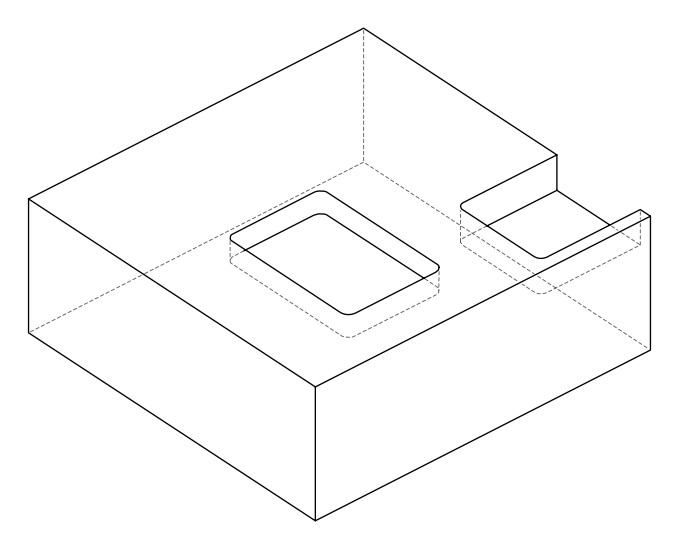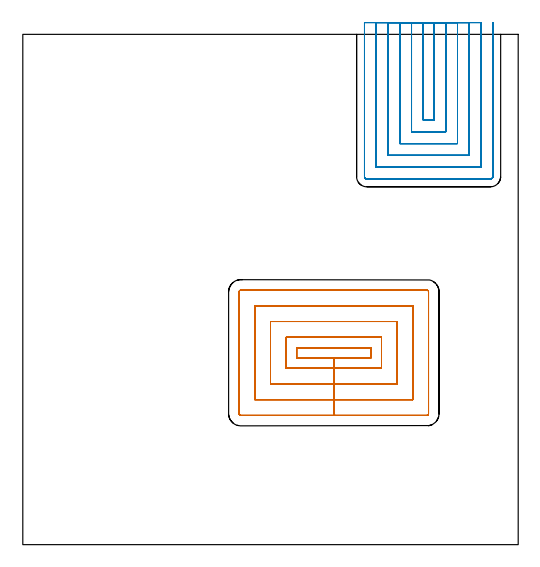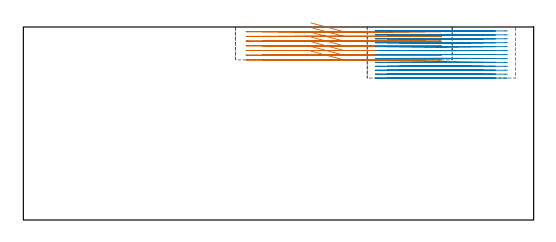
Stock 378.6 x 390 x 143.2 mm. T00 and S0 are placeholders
(PLAN: 2 operations, 1 tool changes, 75.3 min)
(1 MILL_RECTANGULAR_POCKET | POCKET_RECTANGULAR_STRAIGHT | UGT0201_008 | Follow Part, ap 4, ae 75% | 22.01 min | 436510 mm3)
(2 MILL_SLOT | SLOT_PARTIAL_RECTANGULAR | NXT0201_011 | Follow Part, ap 3, ae 75% | 53.32 min | 485171 mm3)
(TOOL UGT0201_008 | End Mill 16 mm | D16 FL32 Z4)
(TOOL NXT0201_011 | ENDMILL 12mm [2P460-1200-NA 1630] | D12 FL38 Z6)
(OP 1 MILL_RECTANGULAR_POCKET)
G17 G21 G94 G90
T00 M6
G54
G17 G0 G90 X213.495 Y142.8 S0 M3
G43 Z153.2 H0
Z146.2
G94 G1 X237.7 Z139.714 F250.
X266.1 F500.
Y150.5
X209.3
Y142.8
X237.7
Y134.8
X274.1
Y158.5
X201.3
Y134.8
X237.7
Y122.8
X286.1
Y170.5
X189.3
Y122.8
X237.7
Y110.8
X298.1
Y182.5
X177.3
Y110.8
X237.7
Y98.8
X308.8
G3 X310.1 Y100.1 R1.3
G1 Y193.2
G3 X308.8 Y194.5 R1.3
G1 X166.6
G3 X165.3 Y193.2 R1.3
G1 Y100.1
G3 X166.6 Y98.8 R1.3
G1 X237.7
X238.7
G0 X213.495 Y142.8 Z142.714
G1 X237.7 Z136.228 F250.
X266.1 F500.
Y150.5
X209.3
Y142.8
X237.7
Y134.8
X274.1
Y158.5
X201.3
Y134.8
X237.7
Y122.8
X286.1
Y170.5
X189.3
Y122.8
X237.7
Y110.8
X298.1
Y182.5
X177.3
Y110.8
X237.7
Y98.8
X308.8
G3 X310.1 Y100.1 R1.3
G1 Y193.2
G3 X308.8 Y194.5 R1.3
G1 X166.6
G3 X165.3 Y193.2 R1.3
G1 Y100.1
G3 X166.6 Y98.8 R1.3
G1 X237.7
X238.7
G0 X213.495 Y142.8 Z139.228
G1 X237.7 Z132.743 F250.
X266.1 F500.
Y150.5
X209.3
Y142.8
X237.7
Y134.8
X274.1
Y158.5
X201.3
Y134.8
X237.7
Y122.8
X286.1
Y170.5
X189.3
Y122.8
X237.7
Y110.8
X298.1
Y182.5
X177.3
Y110.8
X237.7
Y98.8
X308.8
G3 X310.1 Y100.1 R1.3
G1 Y193.2
G3 X308.8 Y194.5 R1.3
G1 X166.6
G3 X165.3 Y193.2 R1.3
G1 Y100.1
G3 X166.6 Y98.8 R1.3
G1 X237.7
X238.7
G0 X213.495 Y142.8 Z135.743
G1 X237.7 Z129.257 F250.
X266.1 F500.
Y150.5
X209.3
Y142.8
X237.7
Y134.8
X274.1
Y158.5
X201.3
Y134.8
X237.7
Y122.8
X286.1
Y170.5
X189.3
Y122.8
X237.7
Y110.8
X298.1
Y182.5
X177.3
Y110.8
X237.7
Y98.8
X308.8
G3 X310.1 Y100.1 R1.3
G1 Y193.2
G3 X308.8 Y194.5 R1.3
G1 X166.6
G3 X165.3 Y193.2 R1.3
G1 Y100.1
G3 X166.6 Y98.8 R1.3
G1 X237.7
X238.7
G0 X213.495 Y142.8 Z132.257
G1 X237.7 Z125.771 F250.
X266.1 F500.
Y150.5
X209.3
Y142.8
X237.7
Y134.8
X274.1
Y158.5
X201.3
Y134.8
X237.7
Y122.8
X286.1
Y170.5
X189.3
Y122.8
X237.7
Y110.8
X298.1
Y182.5
X177.3
Y110.8
X237.7
Y98.8
X308.8
G3 X310.1 Y100.1 R1.3
G1 Y193.2
G3 X308.8 Y194.5 R1.3
G1 X166.6
G3 X165.3 Y193.2 R1.3
G1 Y100.1
G3 X166.6 Y98.8 R1.3
G1 X237.7
X238.7
G0 X213.495 Y142.8 Z128.771
G1 X237.7 Z122.286 F250.
X266.1 F500.
Y150.5
X209.3
Y142.8
X237.7
Y134.8
X274.1
Y158.5
X201.3
Y134.8
X237.7
Y122.8
X286.1
Y170.5
X189.3
Y122.8
X237.7
Y110.8
X298.1
Y182.5
X177.3
Y110.8
X237.7
Y98.8
X308.8
G3 X310.1 Y100.1 R1.3
G1 Y193.2
G3 X308.8 Y194.5 R1.3
G1 X166.6
G3 X165.3 Y193.2 R1.3
G1 Y100.1
G3 X166.6 Y98.8 R1.3
G1 X237.7
X238.7
G0 X213.495 Y142.8 Z125.286
G1 X237.7 Z118.8 F250.
X266.1 F500.
Y150.5
X209.3
Y142.8
X237.7
Y134.8
X274.1
Y158.5
X201.3
Y134.8
X237.7
Y122.8
X286.1
Y170.5
X189.3
Y122.8
X237.7
Y110.8
X298.1
Y182.5
X177.3
Y110.8
X237.7
Y98.8
X308.8
G3 X310.1 Y100.1 R1.3
G1 Y193.2
G3 X308.8 Y194.5 R1.3
G1 X166.6
G3 X165.3 Y193.2 R1.3
G1 Y100.1
G3 X166.6 Y98.8 R1.3
G1 X237.7
X238.7
G0 Z153.2
M5
M2
(OP 2 MILL_SLOT)
G17 G21 G94 G90
T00 M6
G54
G17 G0 G90 X306.1 Y399. S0 M3
G43 Z153.2 H1
Z140.285
G94 G1 Y396. F250.
Y324.5 F500.
X314.2
Y396.
Y399. F250.
X297.1
Y396.
Y315.5 F500.
X323.2
Y396.
Y399. F250.
X288.1
Y396.
Y306.5 F500.
X332.2
Y396.
Y399. F250.
X279.1
Y396.
Y297.5 F500.
X341.2
Y396.
Y399. F250.
X270.1
Y396.
Y288.5 F500.
X350.2
Y396.
Y399. F250.
X261.1
Y396.
Y281.3 F500.
G3 X262.9 Y279.5 R1.8
G1 X357.4
G3 X359.2 Y281.3 R1.8
G1 Y396.
Y399. F250.
G0 X306.1 Z137.369
G1 Y396.
Y324.5 F500.
X314.2
Y396.
Y399. F250.
X297.1
Y396.
Y315.5 F500.
X323.2
Y396.
Y399. F250.
X288.1
Y396.
Y306.5 F500.
X332.2
Y396.
Y399. F250.
X279.1
Y396.
Y297.5 F500.
X341.2
Y396.
Y399. F250.
X270.1
Y396.
Y288.5 F500.
X350.2
Y396.
Y399. F250.
X261.1
Y396.
Y281.3 F500.
G3 X262.9 Y279.5 R1.8
G1 X357.4
G3 X359.2 Y281.3 R1.8
G1 Y396.
Y399. F250.
G0 X306.1 Z134.454
G1 Y396.
Y324.5 F500.
X314.2
Y396.
Y399. F250.
X297.1
Y396.
Y315.5 F500.
X323.2
Y396.
Y399. F250.
X288.1
Y396.
Y306.5 F500.
X332.2
Y396.
Y399. F250.
X279.1
Y396.
Y297.5 F500.
X341.2
Y396.
Y399. F250.
X270.1
Y396.
Y288.5 F500.
X350.2
Y396.
Y399. F250.
X261.1
Y396.
Y281.3 F500.
G3 X262.9 Y279.5 R1.8
G1 X357.4
G3 X359.2 Y281.3 R1.8
G1 Y396.
Y399. F250.
G0 X306.1 Z131.538
G1 Y396.
Y324.5 F500.
X314.2
Y396.
Y399. F250.
X297.1
Y396.
Y315.5 F500.
X323.2
Y396.
Y399. F250.
X288.1
Y396.
Y306.5 F500.
X332.2
Y396.
Y399. F250.
X279.1
Y396.
Y297.5 F500.
X341.2
Y396.
Y399. F250.
X270.1
Y396.
Y288.5 F500.
X350.2
Y396.
Y399. F250.
X261.1
Y396.
Y281.3 F500.
G3 X262.9 Y279.5 R1.8
G1 X357.4
G3 X359.2 Y281.3 R1.8
G1 Y396.
Y399. F250.
G0 X306.1 Z128.623
G1 Y396.
Y324.5 F500.
X314.2
Y396.
Y399. F250.
X297.1
Y396.
Y315.5 F500.
X323.2
Y396.
Y399. F250.
X288.1
Y396.
Y306.5 F500.
X332.2
Y396.
Y399. F250.
X279.1
Y396.
Y297.5 F500.
X341.2
Y396.
Y399. F250.
X270.1
Y396.
Y288.5 F500.
X350.2
Y396.
Y399. F250.
X261.1
Y396.
Y281.3 F500.
G3 X262.9 Y279.5 R1.8
G1 X357.4
G3 X359.2 Y281.3 R1.8
G1 Y396.
Y399. F250.
G0 X306.1 Z125.708
G1 Y396.
Y324.5 F500.
X314.2
Y396.
Y399. F250.
X297.1
Y396.
Y315.5 F500.
X323.2
Y396.
Y399. F250.
X288.1
Y396.
Y306.5 F500.
X332.2
Y396.
Y399. F250.
X279.1
Y396.
Y297.5 F500.
X341.2
Y396.
Y399. F250.
X270.1
Y396.
Y288.5 F500.
X350.2
Y396.
Y399. F250.
X261.1
Y396.
Y281.3 F500.
G3 X262.9 Y279.5 R1.8
G1 X357.4
G3 X359.2 Y281.3 R1.8
G1 Y396.
Y399. F250.
G0 X306.1 Z122.792
G1 Y396.
Y324.5 F500.
X314.2
Y396.
Y399. F250.
X297.1
Y396.
Y315.5 F500.
X323.2
Y396.
Y399. F250.
X288.1
Y396.
Y306.5 F500.
X332.2
Y396.
Y399. F250.
X279.1
Y396.
Y297.5 F500.
X341.2
Y396.
Y399. F250.
X270.1
Y396.
Y288.5 F500.
X350.2
Y396.
Y399. F250.
X261.1
Y396.
Y281.3 F500.
G3 X262.9 Y279.5 R1.8
G1 X357.4
G3 X359.2 Y281.3 R1.8
G1 Y396.
Y399. F250.
G0 X306.1 Z119.877
G1 Y396.
Y324.5 F500.
X314.2
Y396.
Y399. F250.
X297.1
Y396.
Y315.5 F500.
X323.2
Y396.
Y399. F250.
X288.1
Y396.
Y306.5 F500.
X332.2
Y396.
Y399. F250.
X279.1
Y396.
Y297.5 F500.
X341.2
Y396.
Y399. F250.
X270.1
Y396.
Y288.5 F500.
X350.2
Y396.
Y399. F250.
X261.1
Y396.
Y281.3 F500.
G3 X262.9 Y279.5 R1.8
G1 X357.4
G3 X359.2 Y281.3 R1.8
G1 Y396.
Y399. F250.
G0 X306.1 Z116.962
G1 Y396.
Y324.5 F500.
X314.2
Y396.
Y399. F250.
X297.1
Y396.
Y315.5 F500.
X323.2
Y396.
Y399. F250.
X288.1
Y396.
Y306.5 F500.
X332.2
Y396.
Y399. F250.
X279.1
Y396.
Y297.5 F500.
X341.2
Y396.
Y399. F250.
X270.1
Y396.
Y288.5 F500.
X350.2
Y396.
Y399. F250.
X261.1
Y396.
Y281.3 F500.
G3 X262.9 Y279.5 R1.8
G1 X357.4
G3 X359.2 Y281.3 R1.8
G1 Y396.
Y399. F250.
G0 X306.1 Z114.046
G1 Y396.
Y324.5 F500.
X314.2
Y396.
Y399. F250.
X297.1
Y396.
Y315.5 F500.
X323.2
Y396.
Y399. F250.
X288.1
Y396.
Y306.5 F500.
X332.2
Y396.
Y399. F250.
X279.1
Y396.
Y297.5 F500.
X341.2
Y396.
Y399. F250.
X270.1
Y396.
Y288.5 F500.
X350.2
Y396.
Y399. F250.
X261.1
Y396.
Y281.3 F500.
G3 X262.9 Y279.5 R1.8
G1 X357.4
G3 X359.2 Y281.3 R1.8
G1 Y396.
Y399. F250.
G0 X306.1 Z111.131
G1 Y396.
Y324.5 F500.
X314.2
Y396.
Y399. F250.
X297.1
Y396.
Y315.5 F500.
X323.2
Y396.
Y399. F250.
X288.1
Y396.
Y306.5 F500.
X332.2
Y396.
Y399. F250.
X279.1
Y396.
Y297.5 F500.
X341.2
Y396.
Y399. F250.
X270.1
Y396.
Y288.5 F500.
X350.2
Y396.
Y399. F250.
X261.1
Y396.
Y281.3 F500.
G3 X262.9 Y279.5 R1.8
G1 X357.4
G3 X359.2 Y281.3 R1.8
G1 Y396.
Y399. F250.
G0 X306.1 Z108.215
G1 Y396.
Y324.5 F500.
X314.2
Y396.
Y399. F250.
X297.1
Y396.
Y315.5 F500.
X323.2
Y396.
Y399. F250.
X288.1
Y396.
Y306.5 F500.
X332.2
Y396.
Y399. F250.
X279.1
Y396.
Y297.5 F500.
X341.2
Y396.
Y399. F250.
X270.1
Y396.
Y288.5 F500.
X350.2
Y396.
Y399. F250.
X261.1
Y396.
Y281.3 F500.
G3 X262.9 Y279.5 R1.8
G1 X357.4
G3 X359.2 Y281.3 R1.8
G1 Y396.
Y399. F250.
G0 X306.1 Z105.3
G1 Y396.
Y324.5 F500.
X314.2
Y396.
Y399. F250.
X297.1
Y396.
Y315.5 F500.
X323.2
Y396.
Y399. F250.
X288.1
Y396.
Y306.5 F500.
X332.2
Y396.
Y399. F250.
X279.1
Y396.
Y297.5 F500.
X341.2
Y396.
Y399. F250.
X270.1
Y396.
Y288.5 F500.
X350.2
Y396.
Y399. F250.
X261.1
Y396.
Y281.3 F500.
G3 X262.9 Y279.5 R1.8
G1 X357.4
G3 X359.2 Y281.3 R1.8
G1 Y396.
Y399. F250.
G0 Z153.2
M5
M2
